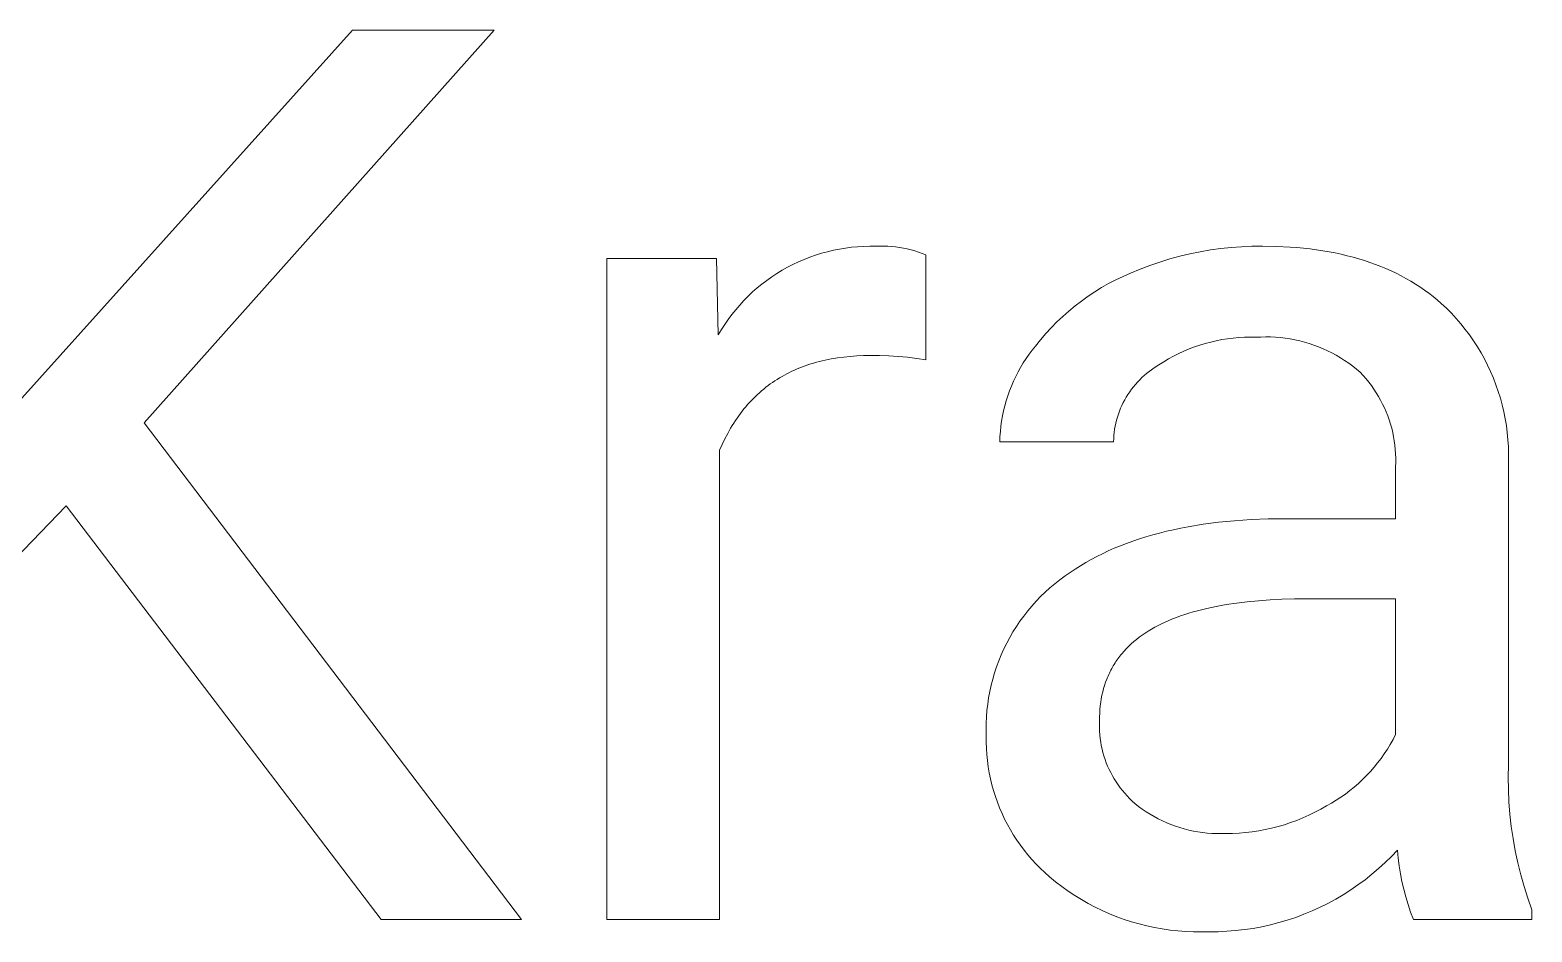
# Model space of a CAD drawing. Header units: millimetres. Extents: x -1519 to 3497, y -297 to 3208.
# Drawn here: x 2580 to 2660.2, y 99 to 147.1 of the extents above; entities that cross this region are included whole.
import ezdxf

# ---------------------------------------------------------------- set-up
doc = ezdxf.new("R2010")
doc.units = ezdxf.units.MM
doc.header["$MEASUREMENT"] = 0
doc.layers.add('Domyślny', color=7, linetype='Continuous', true_color=0x000000)

msp = doc.modelspace()

# ---------------------------------------------------------------- linework, layer by layer
at = {"layer": 'Domyślny', "color": 18, "lineweight": 15, "true_color": 0x000000}
for p, q in [((2576.07, 123.628), (2597.184, 147.113)), ((2604.75, 147.113), (2586.059, 126.15)), ((2597.184, 147.113), (2604.75, 147.113)), ((2610.764, 99.621), (2610.764, 134.916)), ((2610.764, 134.916), (2616.627, 134.916)), ((2616.627, 134.916), (2616.727, 130.84)), ((2621.011, 134.74), (2621.311, 134.869)), ((2621.311, 134.869), (2621.616, 134.988)), ((2621.616, 134.988), (2621.925, 135.096)), ((2621.925, 135.096), (2622.237, 135.194)), ((2622.237, 135.194), (2622.553, 135.28)), ((2622.553, 135.28), (2622.871, 135.356)), ((2622.871, 135.356), (2623.192, 135.42)), ((2623.192, 135.42), (2623.515, 135.473)), ((2623.515, 135.473), (2623.839, 135.514)), ((2623.839, 135.514), (2624.165, 135.545)), ((2624.165, 135.545), (2624.492, 135.564)), ((2624.492, 135.564), (2624.819, 135.571)), ((2624.819, 135.571), (2625.146, 135.567)), ((2625.146, 135.567), (2625.356, 135.575)), ((2625.356, 135.575), (2625.566, 135.575)), ((2625.566, 135.575), (2625.776, 135.569)), ((2625.776, 135.569), (2625.986, 135.555)), ((2625.986, 135.555), (2626.195, 135.534)), ((2626.195, 135.534), (2626.403, 135.506)), ((2626.403, 135.506), (2626.611, 135.471)), ((2626.611, 135.471), (2626.816, 135.429)), ((2626.816, 135.429), (2627.021, 135.38)), ((2627.021, 135.38), (2627.224, 135.324)), ((2627.224, 135.324), (2627.424, 135.262)), ((2627.424, 135.262), (2627.623, 135.192)), ((2627.623, 135.192), (2627.818, 135.116)), ((2627.818, 135.116), (2627.818, 129.504)), ((2640.305, 134.73), (2640.838, 134.894)), ((2640.838, 134.894), (2641.376, 135.041)), ((2641.376, 135.041), (2641.919, 135.17)), ((2641.919, 135.17), (2642.465, 135.281)), ((2642.465, 135.281), (2643.014, 135.375)), ((2643.014, 135.375), (2643.567, 135.45)), ((2643.567, 135.45), (2644.121, 135.508)), ((2644.121, 135.508), (2644.677, 135.548)), ((2644.677, 135.548), (2645.234, 135.569)), ((2645.234, 135.569), (2645.792, 135.572)), ((2645.792, 135.572), (2646.546, 135.561)), ((2646.546, 135.561), (2647.279, 135.525)), ((2647.279, 135.525), (2647.637, 135.498)), ((2647.637, 135.498), (2647.991, 135.465)), ((2647.991, 135.465), (2648.339, 135.426)), ((2648.339, 135.426), (2648.682, 135.381)), ((2648.682, 135.381), (2649.02, 135.331)), ((2649.02, 135.331), (2649.353, 135.274)), ((2649.353, 135.274), (2649.68, 135.211)), ((2649.68, 135.211), (2650.003, 135.143)), ((2650.003, 135.143), (2650.32, 135.068)), ((2650.32, 135.068), (2650.631, 134.987)), ((2650.631, 134.987), (2650.938, 134.901)), ((2650.938, 134.901), (2651.239, 134.808)), ((2651.239, 134.808), (2651.535, 134.71)), ((2619.586, 133.94), (2619.86, 134.119)), ((2619.86, 134.119), (2620.139, 134.29)), ((2620.139, 134.29), (2620.425, 134.45)), ((2620.425, 134.45), (2620.715, 134.6)), ((2620.715, 134.6), (2621.011, 134.74)), ((2638.348, 133.963), (2638.743, 134.136)), ((2638.743, 134.136), (2639.257, 134.351)), ((2639.257, 134.351), (2639.778, 134.549)), ((2639.778, 134.549), (2640.305, 134.73)), ((2651.535, 134.71), (2651.826, 134.605)), ((2651.826, 134.605), (2652.112, 134.495)), ((2652.112, 134.495), (2652.392, 134.378)), ((2652.392, 134.378), (2652.667, 134.256)), ((2652.667, 134.256), (2652.937, 134.128)), ((2652.937, 134.128), (2653.202, 133.993)), ((2653.202, 133.993), (2653.461, 133.853)), ((2618.56, 133.129), (2618.806, 133.345)), ((2618.806, 133.345), (2619.059, 133.552)), ((2619.059, 133.552), (2619.319, 133.751)), ((2619.319, 133.751), (2619.586, 133.94)), ((2636.835, 133.137), (2637.202, 133.363)), ((2637.202, 133.363), (2637.577, 133.576)), ((2637.577, 133.576), (2637.959, 133.776)), ((2637.959, 133.776), (2638.348, 133.963)), ((2653.461, 133.853), (2653.715, 133.707)), ((2653.715, 133.707), (2653.964, 133.554)), ((2653.964, 133.554), (2654.208, 133.396)), ((2654.208, 133.396), (2654.446, 133.232)), ((2654.446, 133.232), (2654.679, 133.062)), ((2617.657, 132.184), (2617.87, 132.432)), ((2617.87, 132.432), (2618.092, 132.672)), ((2618.092, 132.672), (2618.322, 132.905)), ((2618.322, 132.905), (2618.56, 133.129)), ((2635.449, 132.112), (2635.782, 132.386)), ((2635.782, 132.386), (2636.124, 132.648)), ((2636.124, 132.648), (2636.475, 132.899)), ((2636.475, 132.899), (2636.835, 133.137)), ((2654.679, 133.062), (2654.907, 132.886)), ((2654.907, 132.886), (2655.129, 132.704)), ((2655.129, 132.704), (2655.346, 132.516)), ((2655.346, 132.516), (2655.621, 132.258)), ((2617.071, 131.397), (2617.257, 131.666)), ((2617.257, 131.666), (2617.453, 131.928)), ((2617.453, 131.928), (2617.657, 132.184)), ((2634.812, 131.531), (2635.125, 131.827)), ((2635.125, 131.827), (2635.449, 132.112)), ((2655.621, 132.258), (2655.887, 131.99)), ((2655.887, 131.99), (2656.143, 131.714)), ((2656.143, 131.714), (2656.39, 131.429)), ((2616.727, 130.84), (2616.894, 131.122)), ((2616.894, 131.122), (2617.071, 131.397)), ((2633.935, 130.58), (2634.216, 130.907)), ((2634.216, 130.907), (2634.509, 131.224)), ((2634.509, 131.224), (2634.812, 131.531)), ((2656.39, 131.429), (2656.627, 131.135)), ((2656.627, 131.135), (2656.853, 130.834)), ((2656.853, 130.834), (2657.069, 130.525)), ((2633.325, 129.804), (2633.491, 130.027)), ((2633.491, 130.027), (2633.665, 130.244)), ((2633.665, 130.244), (2633.935, 130.58)), ((2641.876, 130.088), (2641.595, 129.971)), ((2642.16, 130.196), (2641.876, 130.088)), ((2642.447, 130.293), (2642.16, 130.196)), ((2642.738, 130.381), (2642.447, 130.293)), ((2643.032, 130.459), (2642.738, 130.381)), ((2643.328, 130.526), (2643.032, 130.459)), ((2643.626, 130.584), (2643.328, 130.526)), ((2643.926, 130.631), (2643.626, 130.584)), ((2644.228, 130.668), (2643.926, 130.631)), ((2644.53, 130.694), (2644.228, 130.668)), ((2644.834, 130.71), (2644.53, 130.694)), ((2645.137, 130.716), (2644.834, 130.71)), ((2645.441, 130.712), (2645.137, 130.716)), ((2645.703, 130.726), (2645.441, 130.712)), ((2645.966, 130.732), (2645.703, 130.726)), ((2646.229, 130.729), (2645.966, 130.732)), ((2646.491, 130.716), (2646.229, 130.729)), ((2646.753, 130.695), (2646.491, 130.716)), ((2647.014, 130.664), (2646.753, 130.695)), ((2647.273, 130.625), (2647.014, 130.664)), ((2647.532, 130.576), (2647.273, 130.625)), ((2647.788, 130.519), (2647.532, 130.576)), ((2648.042, 130.453), (2647.788, 130.519)), ((2648.294, 130.378), (2648.042, 130.453)), ((2648.543, 130.294), (2648.294, 130.378)), ((2648.789, 130.202), (2648.543, 130.294)), ((2649.032, 130.102), (2648.789, 130.202)), ((2649.271, 129.993), (2649.032, 130.102)), ((2649.506, 129.876), (2649.271, 129.993)), ((2657.069, 130.525), (2657.275, 130.209)), ((2657.275, 130.209), (2657.469, 129.886)), ((2621.37, 129.189), (2621.225, 129.136)), ((2621.517, 129.24), (2621.37, 129.189)), ((2621.666, 129.289), (2621.517, 129.24)), ((2621.817, 129.335), (2621.666, 129.289)), ((2621.969, 129.378), (2621.817, 129.335)), ((2622.124, 129.419), (2621.969, 129.378)), ((2622.28, 129.458), (2622.124, 129.419)), ((2622.438, 129.494), (2622.28, 129.458)), ((2622.76, 129.558), (2622.438, 129.494)), ((2623.089, 129.613), (2622.76, 129.558)), ((2623.426, 129.658), (2623.089, 129.613)), ((2623.77, 129.693), (2623.426, 129.658)), ((2624.121, 129.718), (2623.77, 129.693)), ((2624.479, 129.733), (2624.121, 129.718)), ((2624.845, 129.738), (2624.479, 129.733)), ((2625.343, 129.736), (2624.845, 129.738)), ((2625.84, 129.72), (2625.343, 129.736)), ((2626.337, 129.688), (2625.84, 129.72)), ((2626.833, 129.642), (2626.337, 129.688)), ((2627.327, 129.58), (2626.833, 129.642)), ((2627.818, 129.504), (2627.327, 129.58)), ((2632.873, 129.104), (2633.016, 129.343)), ((2633.016, 129.343), (2633.167, 129.576)), ((2633.167, 129.576), (2633.325, 129.804)), ((2640.263, 129.246), (2640.012, 129.075)), ((2640.519, 129.409), (2640.263, 129.246)), ((2640.781, 129.564), (2640.519, 129.409)), ((2641.048, 129.709), (2640.781, 129.564)), ((2641.319, 129.845), (2641.048, 129.709)), ((2641.595, 129.971), (2641.319, 129.845)), ((2649.737, 129.751), (2649.506, 129.876)), ((2649.963, 129.618), (2649.737, 129.751)), ((2650.185, 129.477), (2649.963, 129.618)), ((2650.402, 129.329), (2650.185, 129.477)), ((2650.614, 129.174), (2650.402, 129.329)), ((2650.82, 129.011), (2650.614, 129.174)), ((2657.469, 129.886), (2657.652, 129.556)), ((2657.652, 129.556), (2657.824, 129.221)), ((2657.824, 129.221), (2657.984, 128.879)), ((2619.749, 128.386), (2619.626, 128.303)), ((2619.874, 128.466), (2619.749, 128.386)), ((2620.001, 128.544), (2619.874, 128.466)), ((2620.129, 128.62), (2620.001, 128.544)), ((2620.26, 128.693), (2620.129, 128.62)), ((2620.392, 128.764), (2620.26, 128.693)), ((2620.526, 128.832), (2620.392, 128.764)), ((2620.662, 128.898), (2620.526, 128.832)), ((2620.8, 128.961), (2620.662, 128.898)), ((2620.94, 129.022), (2620.8, 128.961)), ((2621.081, 129.08), (2620.94, 129.022)), ((2621.225, 129.136), (2621.081, 129.08)), ((2632.493, 128.363), (2632.611, 128.614)), ((2632.611, 128.614), (2632.738, 128.861)), ((2632.738, 128.861), (2632.873, 129.104)), ((2639.237, 128.441), (2639.121, 128.32)), ((2639.357, 128.557), (2639.237, 128.441)), ((2639.481, 128.67), (2639.357, 128.557)), ((2639.608, 128.778), (2639.481, 128.67)), ((2639.739, 128.881), (2639.608, 128.778)), ((2639.874, 128.98), (2639.739, 128.881)), ((2640.012, 129.075), (2639.874, 128.98)), ((2651.02, 128.841), (2650.82, 129.011)), ((2651.178, 128.672), (2651.02, 128.841)), ((2651.329, 128.498), (2651.178, 128.672)), ((2651.475, 128.319), (2651.329, 128.498)), ((2657.984, 128.879), (2658.132, 128.533)), ((2658.132, 128.533), (2658.268, 128.181)), ((2618.816, 127.653), (2618.707, 127.551)), ((2618.926, 127.753), (2618.816, 127.653)), ((2619.038, 127.851), (2618.926, 127.753)), ((2619.152, 127.946), (2619.038, 127.851)), ((2619.267, 128.039), (2619.152, 127.946)), ((2619.385, 128.129), (2619.267, 128.039)), ((2619.504, 128.217), (2619.385, 128.129)), ((2619.626, 128.303), (2619.504, 128.217)), ((2632.105, 127.322), (2632.189, 127.587)), ((2632.189, 127.587), (2632.281, 127.849)), ((2632.281, 127.849), (2632.383, 128.108)), ((2632.383, 128.108), (2632.493, 128.363)), ((2638.61, 127.66), (2638.521, 127.518)), ((2638.703, 127.799), (2638.61, 127.66)), ((2638.8, 127.934), (2638.703, 127.799)), ((2638.903, 128.066), (2638.8, 127.934)), ((2639.01, 128.195), (2638.903, 128.066)), ((2639.121, 128.32), (2639.01, 128.195)), ((2651.614, 128.135), (2651.475, 128.319)), ((2651.747, 127.946), (2651.614, 128.135)), ((2651.873, 127.753), (2651.747, 127.946)), ((2651.993, 127.556), (2651.873, 127.753)), ((2658.268, 128.181), (2658.392, 127.825)), ((2658.392, 127.825), (2658.504, 127.465)), ((2618.097, 126.884), (2618.001, 126.764)), ((2618.194, 127.001), (2618.097, 126.884)), ((2618.293, 127.116), (2618.194, 127.001)), ((2618.394, 127.228), (2618.293, 127.116)), ((2618.496, 127.338), (2618.394, 127.228)), ((2618.601, 127.446), (2618.496, 127.338)), ((2618.707, 127.551), (2618.601, 127.446)), ((2631.907, 126.513), (2631.964, 126.785)), ((2631.964, 126.785), (2632.03, 127.054)), ((2632.03, 127.054), (2632.105, 127.322)), ((2638.157, 126.766), (2638.1, 126.609)), ((2638.219, 126.921), (2638.157, 126.766)), ((2638.287, 127.074), (2638.219, 126.921)), ((2638.36, 127.225), (2638.287, 127.074)), ((2638.438, 127.373), (2638.36, 127.225)), ((2638.521, 127.518), (2638.438, 127.373)), ((2652.106, 127.354), (2651.993, 127.556)), ((2652.212, 127.149), (2652.106, 127.354)), ((2652.311, 126.941), (2652.212, 127.149)), ((2652.403, 126.729), (2652.311, 126.941)), ((2658.504, 127.465), (2658.603, 127.101)), ((2658.603, 127.101), (2658.69, 126.735)), ((2586.059, 126.15), (2606.22, 99.624)), ((2617.468, 125.995), (2617.386, 125.858)), ((2617.552, 126.129), (2617.468, 125.995)), ((2617.638, 126.261), (2617.552, 126.129)), ((2617.726, 126.39), (2617.638, 126.261)), ((2617.816, 126.517), (2617.726, 126.39)), ((2617.908, 126.642), (2617.816, 126.517)), ((2618.001, 126.764), (2617.908, 126.642)), ((2631.792, 125.687), (2631.821, 125.964)), ((2631.821, 125.964), (2631.859, 126.239)), ((2631.859, 126.239), (2631.907, 126.513)), ((2637.962, 126.127), (2637.928, 125.963)), ((2638.003, 126.289), (2637.962, 126.127)), ((2638.049, 126.45), (2638.003, 126.289)), ((2638.1, 126.609), (2638.049, 126.45)), ((2652.488, 126.514), (2652.403, 126.729)), ((2652.565, 126.297), (2652.488, 126.514)), ((2652.634, 126.077), (2652.565, 126.297)), ((2652.697, 125.855), (2652.634, 126.077)), ((2658.69, 126.735), (2658.764, 126.365)), ((2658.764, 126.365), (2658.825, 125.993)), ((2658.825, 125.993), (2658.873, 125.619)), ((2617.075, 125.287), (2616.931, 124.986)), ((2617.227, 125.577), (2617.075, 125.287)), ((2617.386, 125.858), (2617.227, 125.577)), ((2631.761, 125.133), (2631.771, 125.41)), ((2631.771, 125.41), (2631.792, 125.687)), ((2637.847, 125.3), (2637.841, 125.133)), ((2637.858, 125.466), (2637.847, 125.3)), ((2637.876, 125.633), (2637.858, 125.466)), ((2637.899, 125.798), (2637.876, 125.633)), ((2637.928, 125.963), (2637.899, 125.798)), ((2652.751, 125.63), (2652.697, 125.855)), ((2652.798, 125.404), (2652.751, 125.63)), ((2652.837, 125.177), (2652.798, 125.404)), ((2652.869, 124.948), (2652.837, 125.177)), ((2658.873, 125.619), (2658.909, 125.244)), ((2658.909, 125.244), (2658.931, 124.867)), ((2616.931, 124.986), (2616.794, 124.677)), ((2616.794, 124.677), (2616.794, 99.621)), ((2637.841, 125.133), (2631.761, 125.133)), ((2652.892, 124.719), (2652.869, 124.948)), ((2652.908, 124.488), (2652.892, 124.719)), ((2652.916, 124.258), (2652.908, 124.488)), ((2658.931, 124.867), (2658.941, 124.491)), ((2658.941, 124.491), (2658.938, 124.114)), ((2652.908, 123.796), (2652.916, 124.027)), ((2652.908, 121.023), (2652.908, 123.796)), ((2652.916, 124.027), (2652.916, 124.258)), ((2658.938, 124.114), (2658.938, 107.877)), ((2581.883, 121.707), (2576.07, 115.676)), ((2598.72, 99.624), (2581.883, 121.707)), ((2640.294, 120.259), (2640.666, 120.352)), ((2640.666, 120.352), (2641.044, 120.438)), ((2641.044, 120.438), (2641.429, 120.519)), ((2641.429, 120.519), (2641.821, 120.594)), ((2641.821, 120.594), (2642.623, 120.725)), ((2642.623, 120.725), (2643.452, 120.832)), ((2643.452, 120.832), (2644.307, 120.916)), ((2644.307, 120.916), (2645.188, 120.976)), ((2645.188, 120.976), (2646.095, 121.011)), ((2646.095, 121.011), (2647.028, 121.023)), ((2647.028, 121.023), (2652.908, 121.023)), ((2637.878, 119.444), (2638.203, 119.579)), ((2638.203, 119.579), (2638.535, 119.707)), ((2638.535, 119.707), (2638.874, 119.829)), ((2638.874, 119.829), (2639.219, 119.946)), ((2639.219, 119.946), (2639.571, 120.056)), ((2639.571, 120.056), (2639.929, 120.161)), ((2639.929, 120.161), (2640.294, 120.259)), ((2636.352, 118.683), (2636.644, 118.847)), ((2636.644, 118.847), (2636.942, 119.005)), ((2636.942, 119.005), (2637.247, 119.158)), ((2637.247, 119.158), (2637.559, 119.304)), ((2637.559, 119.304), (2637.878, 119.444)), ((2634.975, 117.764), (2635.252, 117.967)), ((2635.252, 117.967), (2635.517, 118.155)), ((2635.517, 118.155), (2635.788, 118.337)), ((2635.788, 118.337), (2636.067, 118.513)), ((2636.067, 118.513), (2636.352, 118.683)), ((2634.189, 117.102), (2634.443, 117.332)), ((2634.443, 117.332), (2634.705, 117.553)), ((2634.705, 117.553), (2634.975, 117.764)), ((2633.255, 116.1), (2633.475, 116.362)), ((2633.475, 116.362), (2633.705, 116.617)), ((2633.705, 116.617), (2633.943, 116.864)), ((2633.943, 116.864), (2634.189, 117.102)), ((2643.326, 116.343), (2642.817, 116.235)), ((2643.857, 116.438), (2643.326, 116.343)), ((2644.409, 116.52), (2643.857, 116.438)), ((2644.983, 116.589), (2644.409, 116.52)), ((2645.579, 116.646), (2644.983, 116.589)), ((2646.197, 116.69), (2645.579, 116.646)), ((2646.836, 116.722), (2646.197, 116.69)), ((2647.498, 116.741), (2646.836, 116.722)), ((2648.18, 116.747), (2647.498, 116.741)), ((2652.908, 116.747), (2648.18, 116.747)), ((2652.908, 109.498), (2652.908, 116.747)), ((2632.65, 115.269), (2632.842, 115.553)), ((2632.842, 115.553), (2633.044, 115.83)), ((2633.044, 115.83), (2633.255, 116.1)), ((2640.794, 115.594), (2640.596, 115.507)), ((2640.997, 115.678), (2640.794, 115.594)), ((2641.205, 115.759), (2640.997, 115.678)), ((2641.419, 115.836), (2641.205, 115.759)), ((2641.639, 115.911), (2641.419, 115.836)), ((2641.863, 115.982), (2641.639, 115.911)), ((2642.093, 116.05), (2641.863, 115.982)), ((2642.329, 116.115), (2642.093, 116.05)), ((2642.817, 116.235), (2642.329, 116.115)), ((2632.295, 114.682), (2632.467, 114.979)), ((2632.467, 114.979), (2632.65, 115.269)), ((2639.365, 114.808), (2639.21, 114.696)), ((2639.524, 114.918), (2639.365, 114.808)), ((2639.689, 115.024), (2639.524, 114.918)), ((2639.86, 115.127), (2639.689, 115.024)), ((2640.036, 115.227), (2639.86, 115.127)), ((2640.217, 115.323), (2640.036, 115.227)), ((2640.404, 115.417), (2640.217, 115.323)), ((2640.596, 115.507), (2640.404, 115.417)), ((2631.841, 113.76), (2631.982, 114.073)), ((2631.982, 114.073), (2632.133, 114.38)), ((2632.133, 114.38), (2632.295, 114.682)), ((2638.398, 113.954), (2638.282, 113.819)), ((2638.52, 114.085), (2638.398, 113.954)), ((2638.647, 114.214), (2638.52, 114.085)), ((2638.78, 114.339), (2638.647, 114.214)), ((2638.918, 114.461), (2638.78, 114.339)), ((2639.061, 114.58), (2638.918, 114.461)), ((2639.21, 114.696), (2639.061, 114.58)), ((2631.593, 113.122), (2631.711, 113.443)), ((2631.711, 113.443), (2631.841, 113.76)), ((2637.826, 113.173), (2637.782, 113.097)), ((2637.871, 113.248), (2637.826, 113.173)), ((2637.918, 113.322), (2637.871, 113.248)), ((2637.966, 113.395), (2637.918, 113.322)), ((2638.015, 113.468), (2637.966, 113.395)), ((2638.066, 113.54), (2638.015, 113.468)), ((2638.118, 113.611), (2638.066, 113.54)), ((2638.171, 113.681), (2638.118, 113.611)), ((2638.226, 113.75), (2638.171, 113.681)), ((2638.282, 113.819), (2638.226, 113.75)), ((2631.304, 112.135), (2631.389, 112.467)), ((2631.389, 112.467), (2631.485, 112.796)), ((2631.485, 112.796), (2631.593, 113.122)), ((2637.479, 112.462), (2637.416, 112.295)), ((2637.512, 112.544), (2637.479, 112.462)), ((2637.546, 112.625), (2637.512, 112.544)), ((2637.582, 112.706), (2637.546, 112.625)), ((2637.619, 112.786), (2637.582, 112.706)), ((2637.658, 112.865), (2637.619, 112.786)), ((2637.698, 112.943), (2637.658, 112.865)), ((2637.739, 113.02), (2637.698, 112.943)), ((2637.782, 113.097), (2637.739, 113.02)), ((2631.168, 111.463), (2631.23, 111.8)), ((2631.23, 111.8), (2631.304, 112.135)), ((2637.222, 111.596), (2637.186, 111.413)), ((2637.262, 111.776), (2637.222, 111.596)), ((2637.308, 111.952), (2637.262, 111.776)), ((2637.36, 112.125), (2637.308, 111.952)), ((2637.416, 112.295), (2637.36, 112.125)), ((2631.052, 110.442), (2631.079, 110.784)), ((2631.079, 110.784), (2631.118, 111.124)), ((2631.118, 111.124), (2631.168, 111.463)), ((2637.113, 110.846), (2637.1, 110.65)), ((2637.132, 111.038), (2637.113, 110.846)), ((2637.157, 111.227), (2637.132, 111.038)), ((2637.186, 111.413), (2637.157, 111.227)), ((2631.034, 109.757), (2631.037, 110.1)), ((2631.037, 110.1), (2631.052, 110.442)), ((2637.089, 110.249), (2637.083, 110.058)), ((2637.083, 110.058), (2637.084, 109.866)), ((2637.092, 110.451), (2637.089, 110.249)), ((2637.1, 110.65), (2637.092, 110.451)), ((2631.042, 109.414), (2631.034, 109.757)), ((2631.041, 109.087), (2631.042, 109.414)), ((2637.084, 109.866), (2637.091, 109.675)), ((2637.091, 109.675), (2637.105, 109.484)), ((2637.105, 109.484), (2637.125, 109.294)), ((2637.125, 109.294), (2637.153, 109.104)), ((2652.622, 108.972), (2652.769, 109.232)), ((2652.769, 109.232), (2652.908, 109.498)), ((2631.05, 108.76), (2631.041, 109.087)), ((2631.071, 108.434), (2631.05, 108.76)), ((2631.103, 108.109), (2631.071, 108.434)), ((2637.153, 109.104), (2637.186, 108.915)), ((2637.186, 108.915), (2637.226, 108.728)), ((2637.226, 108.728), (2637.273, 108.542)), ((2637.273, 108.542), (2637.326, 108.358)), ((2637.326, 108.358), (2637.386, 108.176)), ((2652.128, 108.222), (2652.301, 108.466)), ((2652.301, 108.466), (2652.466, 108.716)), ((2652.466, 108.716), (2652.622, 108.972)), ((2631.146, 107.785), (2631.103, 108.109)), ((2631.2, 107.462), (2631.146, 107.785)), ((2637.386, 108.176), (2637.452, 107.997)), ((2637.452, 107.997), (2637.524, 107.819)), ((2637.524, 107.819), (2637.602, 107.644)), ((2637.602, 107.644), (2637.686, 107.472)), ((2651.356, 107.309), (2651.561, 107.527)), ((2651.561, 107.527), (2651.758, 107.752)), ((2651.758, 107.752), (2651.947, 107.984)), ((2651.947, 107.984), (2652.128, 108.222)), ((2658.938, 107.877), (2658.925, 107.22)), ((2631.265, 107.142), (2631.2, 107.462)), ((2631.341, 106.824), (2631.265, 107.142)), ((2631.428, 106.508), (2631.341, 106.824)), ((2637.686, 107.472), (2637.776, 107.303)), ((2637.776, 107.303), (2637.872, 107.137)), ((2637.872, 107.137), (2637.974, 106.975)), ((2637.974, 106.975), (2638.081, 106.816)), ((2638.081, 106.816), (2638.194, 106.662)), ((2650.699, 106.697), (2650.925, 106.893)), ((2650.925, 106.893), (2651.144, 107.097)), ((2651.144, 107.097), (2651.356, 107.309)), ((2658.925, 107.22), (2658.933, 106.563)), ((2631.525, 106.196), (2631.428, 106.508)), ((2631.634, 105.888), (2631.525, 106.196)), ((2638.194, 106.662), (2638.312, 106.511)), ((2638.312, 106.511), (2638.435, 106.364)), ((2638.435, 106.364), (2638.563, 106.222)), ((2638.563, 106.222), (2638.697, 106.084)), ((2638.697, 106.084), (2638.834, 105.951)), ((2638.834, 105.951), (2638.977, 105.823)), ((2649.477, 105.836), (2649.733, 105.991)), ((2649.733, 105.991), (2649.983, 106.155)), ((2649.983, 106.155), (2650.228, 106.327)), ((2650.228, 106.327), (2650.467, 106.508)), ((2650.467, 106.508), (2650.699, 106.697)), ((2658.933, 106.563), (2658.963, 105.907)), ((2658.963, 105.907), (2659.015, 105.252)), ((2631.752, 105.583), (2631.634, 105.888)), ((2631.881, 105.283), (2631.752, 105.583)), ((2632.021, 104.987), (2631.881, 105.283)), ((2638.977, 105.823), (2639.173, 105.669)), ((2639.173, 105.669), (2639.374, 105.522)), ((2639.374, 105.522), (2639.58, 105.383)), ((2639.58, 105.383), (2639.791, 105.25)), ((2639.791, 105.25), (2640.007, 105.125)), ((2640.007, 105.125), (2640.227, 105.007)), ((2647.958, 105.053), (2648.28, 105.196)), ((2648.28, 105.196), (2648.598, 105.35)), ((2648.598, 105.35), (2648.91, 105.515)), ((2648.91, 105.515), (2649.216, 105.689)), ((2649.216, 105.689), (2649.477, 105.836)), ((2659.015, 105.252), (2659.088, 104.599)), ((2632.17, 104.696), (2632.021, 104.987)), ((2632.329, 104.41), (2632.17, 104.696)), ((2632.498, 104.13), (2632.329, 104.41)), ((2640.227, 105.007), (2640.45, 104.897)), ((2640.45, 104.897), (2640.677, 104.795)), ((2640.677, 104.795), (2640.908, 104.701)), ((2640.908, 104.701), (2641.142, 104.615)), ((2641.142, 104.615), (2641.378, 104.537)), ((2641.378, 104.537), (2641.618, 104.467)), ((2641.618, 104.467), (2641.859, 104.405)), ((2641.859, 104.405), (2642.103, 104.352)), ((2642.103, 104.352), (2642.348, 104.308)), ((2642.348, 104.308), (2642.594, 104.271)), ((2644.894, 104.271), (2645.244, 104.312)), ((2645.244, 104.312), (2645.593, 104.364)), ((2645.593, 104.364), (2645.94, 104.428)), ((2645.94, 104.428), (2646.284, 104.504)), ((2646.284, 104.504), (2646.626, 104.591)), ((2646.626, 104.591), (2646.965, 104.69)), ((2646.965, 104.69), (2647.3, 104.8)), ((2647.3, 104.8), (2647.631, 104.921)), ((2647.631, 104.921), (2647.958, 105.053)), ((2659.088, 104.599), (2659.182, 103.949)), ((2632.676, 103.856), (2632.498, 104.13)), ((2632.864, 103.588), (2632.676, 103.856)), ((2633.06, 103.327), (2632.864, 103.588)), ((2642.594, 104.271), (2642.842, 104.244)), ((2642.842, 104.244), (2643.09, 104.225)), ((2643.09, 104.225), (2643.339, 104.214)), ((2643.339, 104.214), (2643.588, 104.212)), ((2643.588, 104.212), (2643.837, 104.219)), ((2643.837, 104.219), (2644.19, 104.225)), ((2644.19, 104.225), (2644.542, 104.242)), ((2644.542, 104.242), (2644.894, 104.271)), ((2659.182, 103.949), (2659.298, 103.302)), ((2633.266, 103.073), (2633.06, 103.327)), ((2633.48, 102.826), (2633.266, 103.073)), ((2633.702, 102.586), (2633.48, 102.826)), ((2652.684, 102.993), (2652.348, 102.664)), ((2653.008, 103.334), (2652.684, 102.993)), ((2653.045, 102.911), (2653.008, 103.334)), ((2653.097, 102.49), (2653.045, 102.911)), ((2659.298, 103.302), (2659.435, 102.659)), ((2633.933, 102.354), (2633.702, 102.586)), ((2634.171, 102.13), (2633.933, 102.354)), ((2634.417, 101.914), (2634.171, 102.13)), ((2634.741, 101.647), (2634.417, 101.914)), ((2651.643, 102.042), (2651.275, 101.749)), ((2652.001, 102.347), (2651.643, 102.042)), ((2652.348, 102.664), (2652.001, 102.347)), ((2653.164, 102.071), (2653.097, 102.49)), ((2653.244, 101.654), (2653.164, 102.071)), ((2659.435, 102.659), (2659.593, 102.021)), ((2659.593, 102.021), (2659.771, 101.389)), ((2635.074, 101.391), (2634.741, 101.647)), ((2635.415, 101.146), (2635.074, 101.391)), ((2635.765, 100.914), (2635.415, 101.146)), ((2650.508, 101.204), (2650.112, 100.952)), ((2650.896, 101.47), (2650.508, 101.204)), ((2651.275, 101.749), (2650.896, 101.47)), ((2653.339, 101.24), (2653.244, 101.654)), ((2653.448, 100.83), (2653.339, 101.24)), ((2659.771, 101.389), (2659.971, 100.763)), ((2636.123, 100.693), (2635.765, 100.914)), ((2636.487, 100.485), (2636.123, 100.693)), ((2636.859, 100.289), (2636.487, 100.485)), ((2649.293, 100.49), (2648.871, 100.28)), ((2649.706, 100.714), (2649.293, 100.49)), ((2650.112, 100.952), (2649.706, 100.714)), ((2653.572, 100.424), (2653.448, 100.83)), ((2653.709, 100.022), (2653.572, 100.424)), ((2659.971, 100.763), (2660.191, 100.144)), ((2606.22, 99.624), (2598.72, 99.624)), ((2616.794, 99.621), (2610.764, 99.621)), ((2637.237, 100.106), (2636.859, 100.289)), ((2637.621, 99.936), (2637.237, 100.106)), ((2638.011, 99.779), (2637.621, 99.936)), ((2638.406, 99.635), (2638.011, 99.779)), ((2638.805, 99.505), (2638.406, 99.635)), ((2639.209, 99.389), (2638.805, 99.505)), ((2647.122, 99.593), (2646.671, 99.46)), ((2647.568, 99.742), (2647.122, 99.593)), ((2648.009, 99.906), (2647.568, 99.742)), ((2648.443, 100.086), (2648.009, 99.906)), ((2648.871, 100.28), (2648.443, 100.086)), ((2653.86, 99.626), (2653.709, 100.022)), ((2660.191, 99.626), (2653.86, 99.626)), ((2660.191, 100.144), (2660.191, 99.626)), ((2639.616, 99.286), (2639.209, 99.389)), ((2640.027, 99.198), (2639.616, 99.286)), ((2640.44, 99.123), (2640.027, 99.198)), ((2640.856, 99.063), (2640.44, 99.123)), ((2641.274, 99.017), (2640.856, 99.063)), ((2641.692, 98.985), (2641.274, 99.017)), ((2642.112, 98.967), (2641.692, 98.985)), ((2642.532, 98.963), (2642.112, 98.967)), ((2642.952, 98.974), (2642.532, 98.963)), ((2643.422, 98.978), (2642.952, 98.974)), ((2643.892, 98.998), (2643.422, 98.978)), ((2644.361, 99.034), (2643.892, 98.998)), ((2644.828, 99.087), (2644.361, 99.034)), ((2645.294, 99.156), (2644.828, 99.087)), ((2645.756, 99.242), (2645.294, 99.156)), ((2646.215, 99.343), (2645.756, 99.242)), ((2646.671, 99.46), (2646.215, 99.343))]:
    msp.add_line(p, q, dxfattribs=at)

doc.saveas('drawing.dxf')
